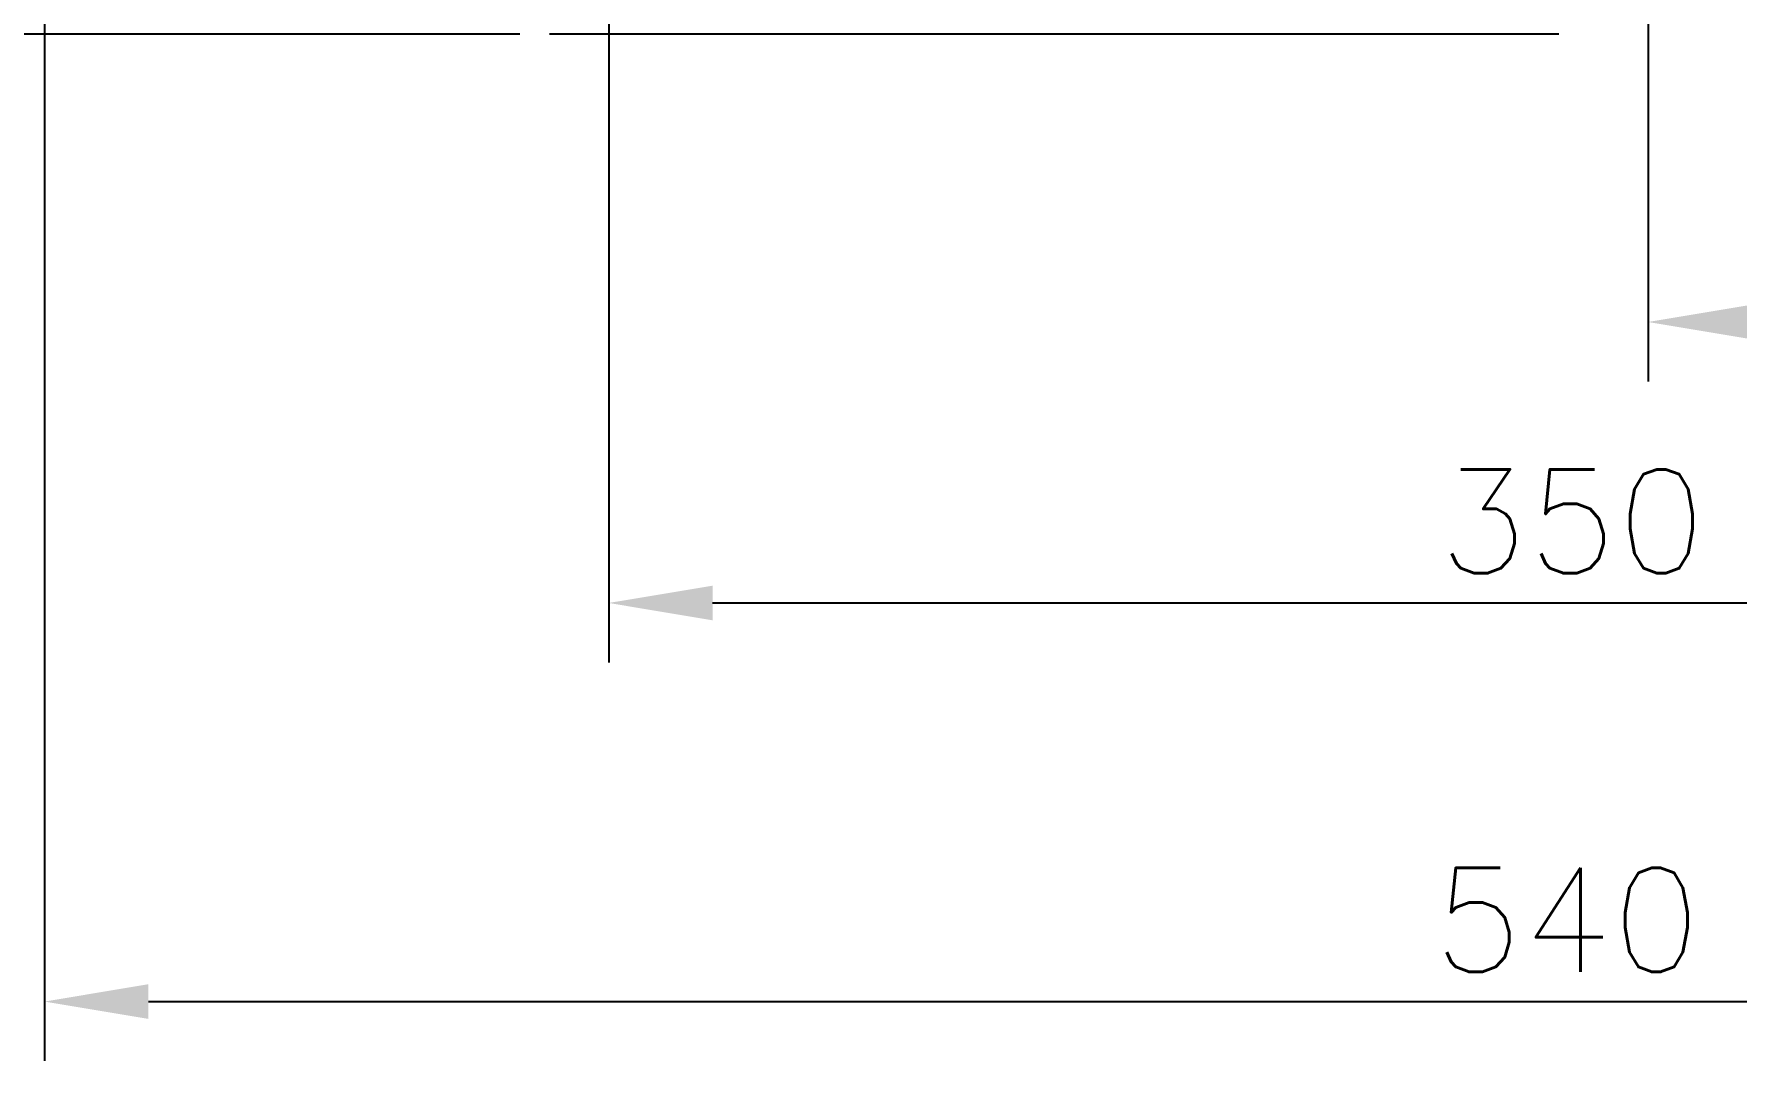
# Model space of a CAD drawing. Header units: millimetres. Extents: x 5066 to 5486, y -1867 to -1273.
# Drawn here: x 5140.3 to 5197.6, y -1785.1 to -1750.5 of the extents above; entities that cross this region are included whole.
import ezdxf

# ---------------------------------------------------------------- set-up
doc = ezdxf.new("R2010")
doc.units = ezdxf.units.MM
doc.header["$LTSCALE"] = 7
doc.header["$MEASUREMENT"] = 0
doc.layers.add('D', color=2, linetype='CONTINUOUS')
doc.layers.add('DWG', color=7, linetype='CONTINUOUS')
doc.styles.add('GHS', font='romans', dxfattribs={"bigfont": 'ghs'})

msp = doc.modelspace()

# ---------------------------------------------------------------- linework, layer by layer
at = {"layer": 'D'}
for p, q in [((5140.619, -1732.544), (5140.619, -1785.075)), ((5159.619, -1744.372), (5159.619, -1771.651)), ((5194.619, -1744.108), (5194.619, -1762.189)), ((5156.623, -1750.491), (5123.32, -1750.491)), ((5163.119, -1769.651), (5226.119, -1769.651)), ((5144.119, -1783.075), (5245.119, -1783.075))]:
    msp.add_line(p, q, dxfattribs=at)
for points in [[(5198.119, -1759.605), (5198.119, -1760.772), (5194.619, -1760.189)], [(5163.119, -1769.068), (5163.119, -1770.235), (5159.619, -1769.651)], [(5144.119, -1782.491), (5144.119, -1783.658), (5140.619, -1783.075)]]:
    msp.add_solid(points, dxfattribs=at)
at = {"layer": 'DWG'}
msp.add_line((5191.614, -1750.491), (5157.623, -1750.491), dxfattribs=at)

# ---------------------------------------------------------------- texts
at = {"layer": 'D', "char_height": 3.5, "attachment_point": 5, "style": 'GHS'}
for s, insert in [('\\A1;350', (5192.068, -1766.901)), ('\\A1;540', (5191.894, -1780.325))]:
    msp.add_mtext(s, dxfattribs=dict(at, insert=insert))

doc.saveas('drawing.dxf')
